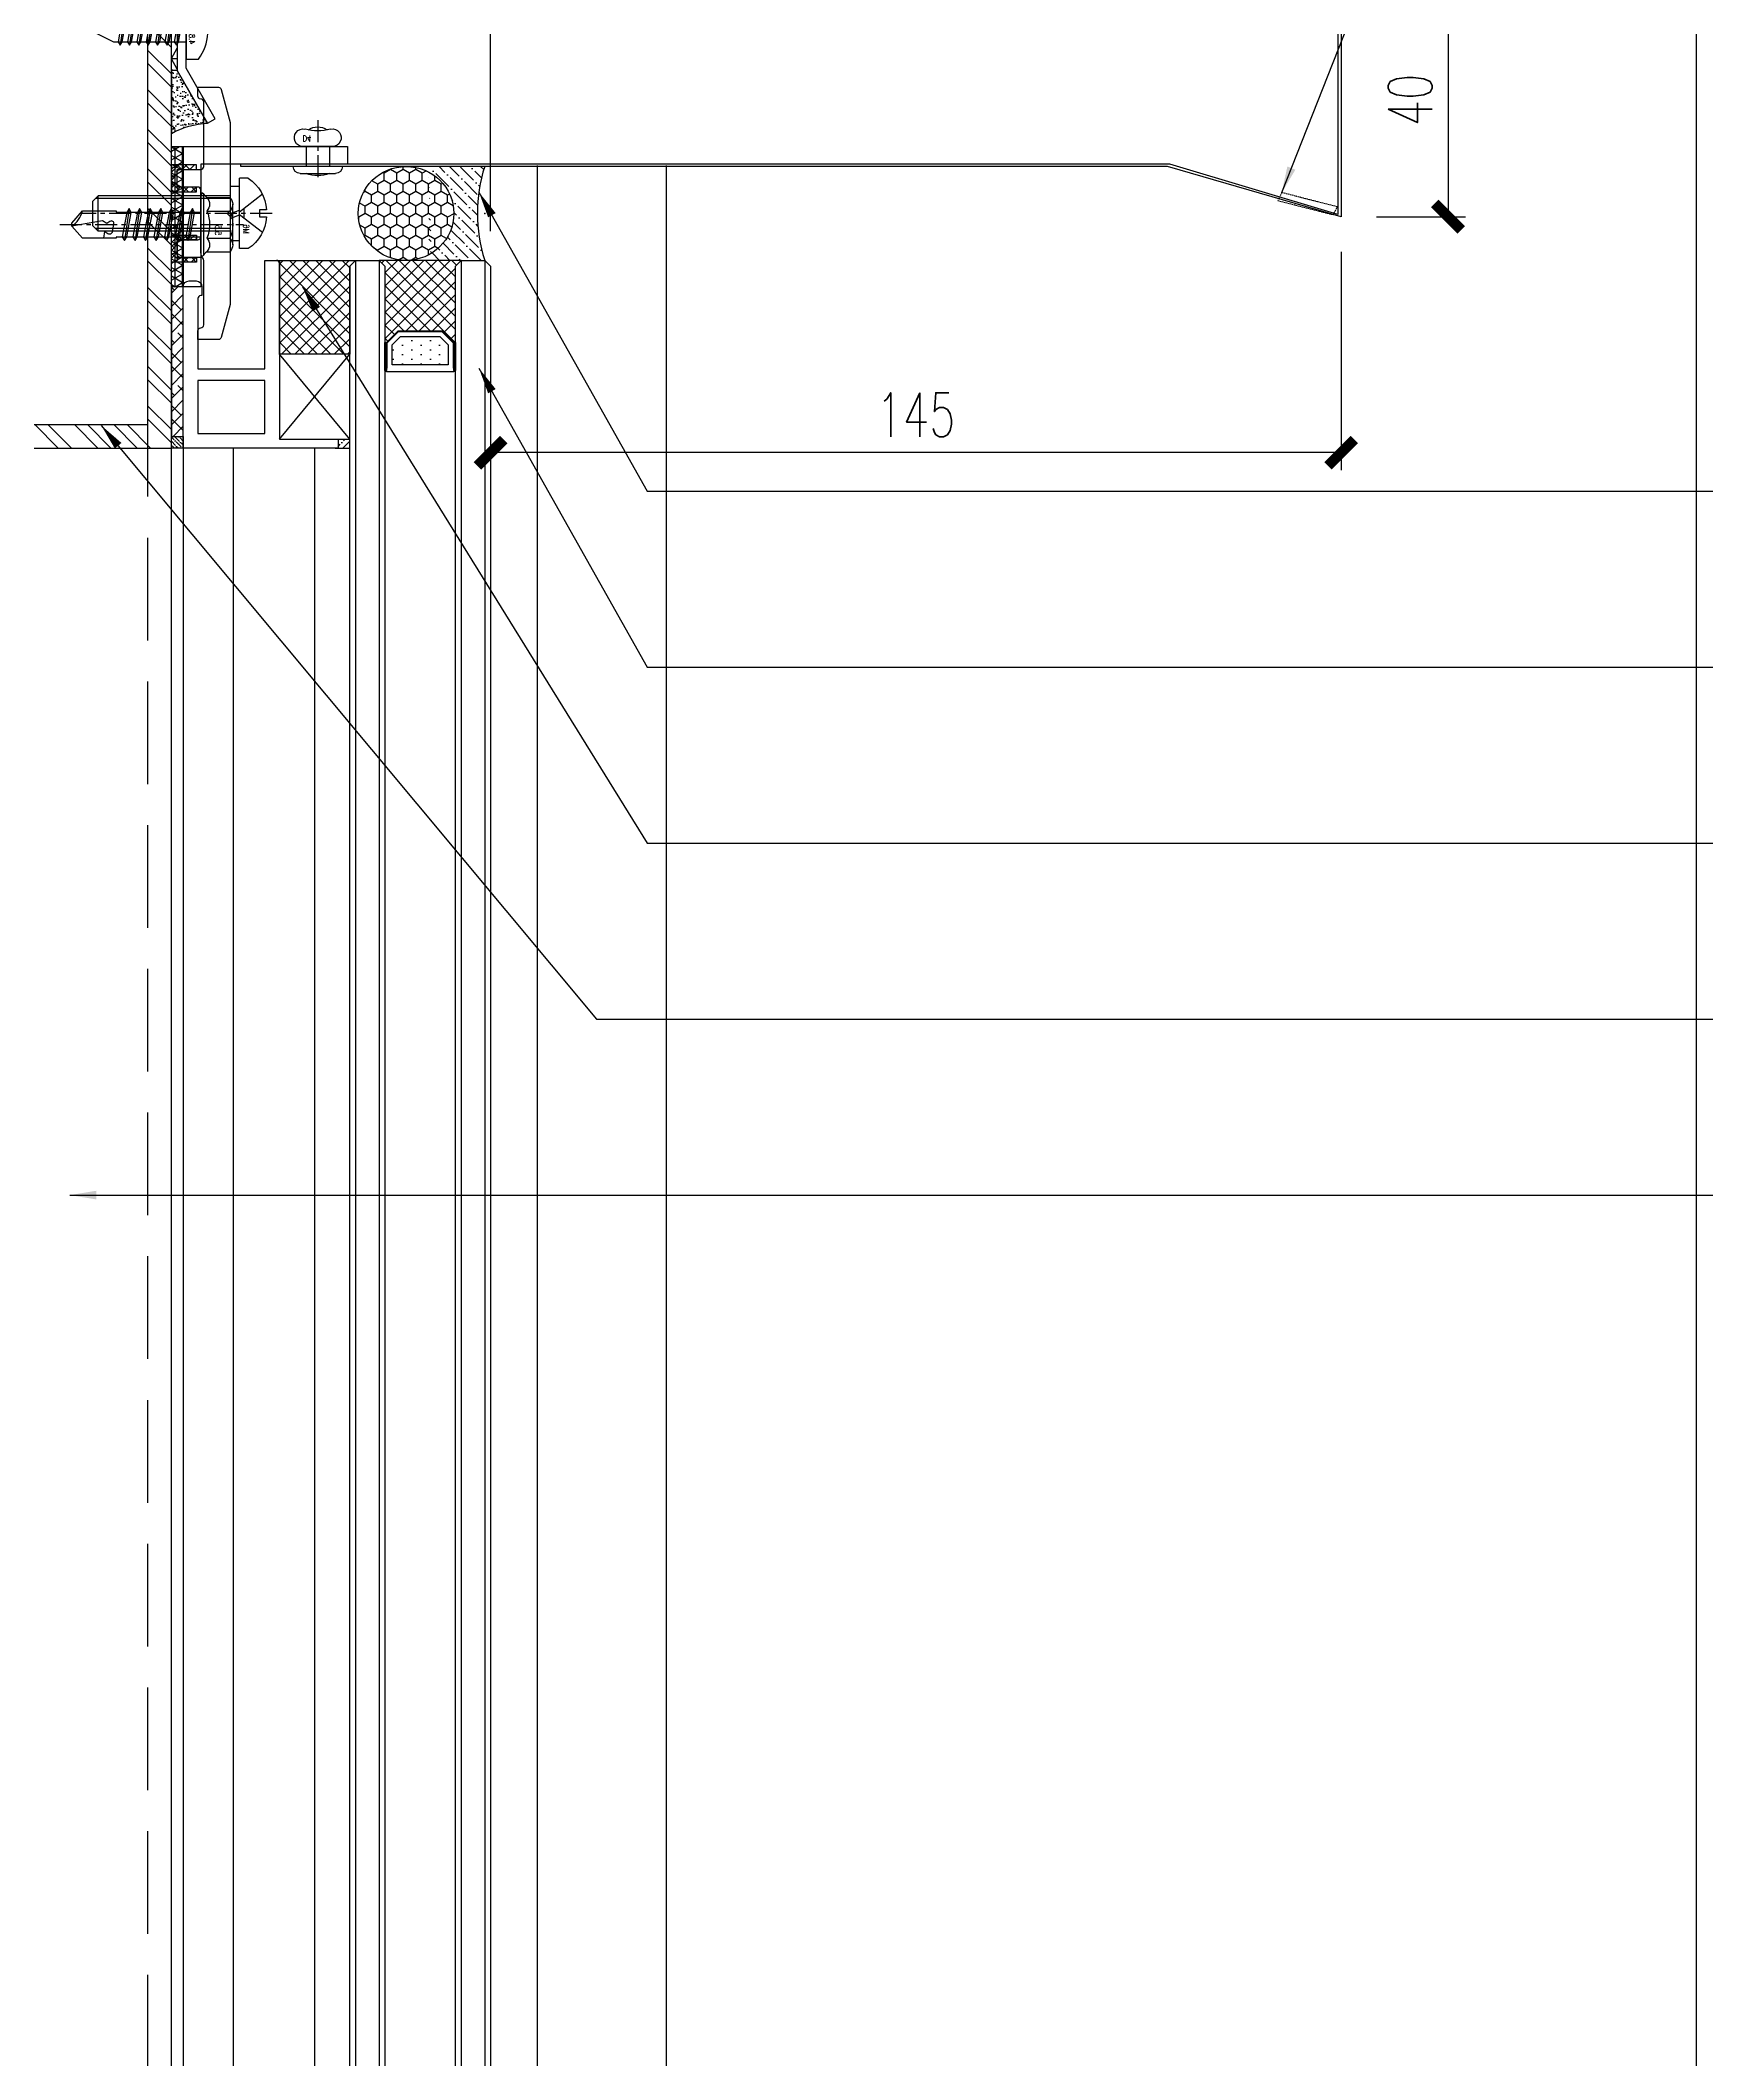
# Model space of a CAD drawing. Extents: x -160106 to 966792, y -663931 to 1550022.
# Drawn here: x -43708.4 to -43423.2, y -86504.2 to -86160 of the extents above; entities that cross this region are included whole.
import ezdxf
from ezdxf.enums import TextEntityAlignment as Align
from ezdxf.xclip import XClip

# ---------------------------------------------------------------- set-up
doc = ezdxf.new("R2010")
doc.units = 0
for name, pattern in [('AUSGEZOGEN', [0]), ('CENTER', [2, 1.25, -0.25, 0.25, -0.25]), ('ZN-CENTER', [2, 1.25, -0.25, 0.25, -0.25]), ('ZN-DASH', [0.35, 0.25, -0.1])]:
    doc.linetypes.add(name, pattern=pattern)
for name, color, linetype in [('!ZN1-填充-8', 8, 'Continuous'), ('!ZN1-标注-173', 173, 'Continuous'), ('!ZN3-不锈钢板幕墙-7', 7, 'Continuous'), ('!ZN3-玻璃幕墙-4', 4, 'Continuous'), ('!ZN4-辅助材料-1', 1, 'Continuous'), ('!ZN4-配件-11', 11, 'Continuous'), ('!ZN5-钢材投影-40', 40, 'Continuous'), ('!ZN5-铝材投影-112', 112, 'Continuous'), ('!ZN5-铝材断面-6', 6, 'Continuous'), ('!ZN6-虚线-8', 8, 'ZN-DASH'), ('2钢材断面', 2, 'Continuous'), ('A-SFCE', 30, 'Continuous'), ('A_Hatch', 8, 'Continuous'), ('DIM', 173, 'Continuous'), ('型材截面颜色', 253, 'Continuous')]:
    doc.layers.add(name, color=color, linetype=linetype)
for name, color, linetype, lineweight in [('0_FLASHING', 6, 'Continuous', 25), ('0CABR-填充', 8, 'Continuous', 5), ('0CABR-密封材料、垫片', 195, 'Continuous', 9), ('0填充', 8, 'Continuous', 13)]:
    doc.layers.add(name, color=color, linetype=linetype, lineweight=lineweight)
doc.styles.add('DHTEXT-1', font='ROMANS.shx', dxfattribs={"width": 0.7, "bigfont": 'CHINESE.shx'})
doc.styles.add('ZNDimTStyle', font='ROMANS.shx', dxfattribs={"width": 0.7, "bigfont": 'CHINESE.shx'})
doc.dimstyles.new('ZN3', dxfattribs={"dimscale": 3, "dimtxt": 2.5, "dimasz": 1.5, "dimexe": 1, "dimexo": 2, "dimgap": 0.9, "dimtad": 1, "dimdec": 0, "dimdsep": 46, "dimtxsty": 'DHTEXT-1', "dimblk": 'ARCHTICK', "dimcen": 2.5, "dimclrd": 173, "dimclre": 173, "dimclrt": 7, "dimazin": 2, "dimtfac": 1, "dimtix": 1, "dimtmove": 2, "dimatfit": 3, "dimfxl": 0, "dimarcsym": 0})
doc.dimstyles.new('ZN机械-3', dxfattribs={"dimscale": 3, "dimtxt": 2.5, "dimasz": 1.5, "dimexe": 1, "dimexo": 2, "dimgap": 0.9, "dimtad": 1, "dimdec": 0, "dimzin": 0, "dimdsep": 46, "dimtxsty": 'ZNDimTStyle', "dimcen": 2.5, "dimdle": 1, "dimclrd": 173, "dimclre": 173, "dimclrt": 7, "dimazin": 2, "dimtfac": 1, "dimtdec": 4, "dimtix": 1, "dimtmove": 2, "dimatfit": 3, "dimfxl": 0, "dimfrac": 2, "dimtolj": 1, "dimtzin": 0, "dimarcsym": 0})

# ---------------------------------------------------------------- blocks, each defined once
blk = doc.blocks.new('20250822090122')
at = {"layer": 'A_Hatch'}
h = blk.add_hatch(dxfattribs=at)
h.set_pattern_fill('ANSI32', color=256)
h.set_pattern_definition([(45, (-80, -40), (-3.367596045400933, 3.367596045400933), []), (45, (-77.75493500000448, -40), (-3.367596045400933, 3.367596045400933), [])])
h.paths.add_polyline_path([(0, 40), (-80, 40), (-80, -40), (0, -40)])
h.paths.add_polyline_path([(-4, 36), (-4, -36), (-76, -36), (-76, 36)], flags=16)
at = {"layer": '2钢材断面'}
for points in [[(-80, 40), (0, 40), (0, -40), (-80, -40)], [(-76, 36), (-4, 36), (-4, -36), (-76, -36)]]:
    blk.add_lwpolyline(points, close=True, dxfattribs=at)
blk = doc.blocks.new('20230625105620')
at = {"layer": '0CABR-填充'}
h = blk.add_hatch(dxfattribs=at)
h.set_pattern_fill('ANSI38', color=256, scale=0.3, angle=90.00000000000001)
h.set_pattern_definition([(135, (669.6330778690171, -11486.45394119481), (-0.6735192090801863, -0.6735192090801866), []), (225, (669.6330778690171, -11486.45394119481), (-0.6735192090801858, -2.02055762724056), [2.38125, -1.42875])])
h.paths.add_polyline_path([(-5.199999999720603, 3.69999999992433), (-5.199999999953434, 4.500000000203727), (-8.5, 4.499999999970896), (-8.49999999976717, 7.499999999970896), (-5.199999999953434, 7.499999999970896), (-5.199999999953434, 8.300000000017462), (-9.49999999976717, 8.300000000017462), (-9.5, 3.69999999992433)])
h = blk.add_hatch(dxfattribs=at)
h.set_pattern_fill('ANSI38', color=256, scale=0.3, angle=90)
h.set_pattern_definition([(135, (669.6330778690754, -11486.45394119481), (-0.6735192090801865, -0.6735192090801864), []), (225, (669.6330778690754, -11486.45394119481), (-0.6735192090801867, -2.020557627240559), [2.38125, -1.42875])])
h.paths.add_polyline_path([(-5.199999999662396, 3.69999999992433), (-5.199999999895226, 4.500000000203727), (-8.499999999941792, 4.499999999970896), (-8.499999999708962, 7.499999999970896), (-5.199999999895226, 7.499999999970896), (-5.199999999895226, 8.300000000017462), (-9.499999999708962, 8.300000000017462), (-9.499999999941792, 3.69999999992433)])
h = blk.add_hatch(dxfattribs=at)
h.set_pattern_fill('ANSI38', color=256, scale=0.3, angle=90.00000000000001)
h.set_pattern_definition([(135, (669.6330778687843, -11498.45394119481), (-0.6735192090801863, -0.6735192090801866), []), (225, (669.6330778687843, -11498.45394119481), (-0.6735192090801858, -2.02055762724056), [2.38125, -1.42875])])
h.paths.add_polyline_path([(-5.199999999953434, -8.30000000007567), (-5.200000000186265, -7.499999999796273), (-8.50000000023283, -7.500000000029104), (-8.5, -4.500000000029104), (-5.200000000186265, -4.500000000029104), (-5.200000000186265, -3.699999999982538), (-9.5, -3.699999999982538), (-9.50000000023283, -8.30000000007567)])
h = blk.add_hatch(dxfattribs=at)
h.set_pattern_fill('ANSI38', color=256, scale=0.3, angle=90)
h.set_pattern_definition([(135, (669.6330778688425, -11498.45394119481), (-0.6735192090801865, -0.6735192090801864), []), (225, (669.6330778688425, -11498.45394119481), (-0.6735192090801867, -2.020557627240559), [2.38125, -1.42875])])
h.paths.add_polyline_path([(-5.199999999895226, -8.30000000007567), (-5.200000000128057, -7.499999999796273), (-8.500000000174623, -7.500000000029104), (-8.499999999941792, -4.500000000029104), (-5.200000000128057, -4.500000000029104), (-5.200000000128057, -3.699999999982538), (-9.499999999941792, -3.699999999982538), (-9.500000000174623, -8.30000000007567)])
at = {"layer": '!ZN4-辅助材料-1'}
for points in [[(-5.199999999662396, 3.69999999992433), (-5.199999999895226, 4.500000000203727), (-8.499999999941792, 4.499999999970896), (-8.499999999708962, 7.499999999970896), (-5.199999999895226, 7.499999999970896), (-5.199999999895226, 8.300000000017462), (-9.499999999708962, 8.300000000017462), (-9.499999999941792, 3.69999999992433), (-5.199999999662396, 3.69999999992433)], [(-5.199999999662396, -3.700000000215368), (-5.199999999895226, -4.500000000261934), (-8.499999999941792, -4.500000000261934), (-8.499999999708962, -7.500000000029104), (-5.199999999895226, -7.500000000261934), (-5.199999999895226, -8.30000000007567), (-9.499999999708962, -8.30000000007567), (-9.499999999941792, -3.699999999982538), (-5.199999999662396, -3.700000000215368)]]:
    blk.add_lwpolyline(points, dxfattribs=at)
at = {"layer": '!ZN5-铝材投影-112'}
blk.add_lwpolyline([(-4.499999999767169, 3.999999999970896), (-4.5, -4.000000000029104, -0.4142135623702536), (-4.999999999767169, -4.500000000029104), (-7.999999999767169, -4.500000000029104, 0.414213562373095), (-8.49999999976717, -5.000000000029104), (-8.49999999976717, -7.000000000029104, 0.414213562373095), (-7.999999999767169, -7.500000000029104), (-4.499999999476131, -7.500000000025466, -0.414213562373095), (-3.999999999476131, -8.000000000025466), (-3.999999999476131, -19.00000000002547, -0.414213562373095), (-4.499999999476131, -19.50000000002547, 0.414213562373095), (-4.999999999476131, -20.00000000002547), (-4.999999999476131, -21.50000000002547), (-1.491358648519963, -21.5000000000291, 0.3394542588629411), (-1.008395735407248, -21.12940952254576), (0.5, -15.5000000000291), (0.5, -0.5000000000291038), (0, -2.91038304567337e-11), (0.5, 0.4999999999708962), (0.5000000002328306, 15.4999999999709), (-1.008395735174417, 21.12940952248755, 0.3394542588629411), (-1.491358648519963, 21.4999999999709), (-4.999999999476131, 21.49999999996726), (-4.999999999476131, 19.99999999996726, 0.414213562373095), (-4.499999999476131, 19.49999999996726, -0.414213562373095), (-3.999999999476131, 18.99999999996726), (-3.999999999476131, 7.999999999967258, -0.414213562373095), (-4.499999999476131, 7.499999999967258), (-7.999999999767169, 7.499999999970896, 0.414213562373095), (-8.49999999976717, 6.999999999970896), (-8.49999999976717, 4.999999999970896, 0.414213562373095), (-7.999999999767169, 4.499999999970896), (-4.999999999767169, 4.499999999970896, -0.4142135623688329), (-4.499999999767169, 3.999999999970896)], format="xyb", close=True, dxfattribs=at)
at = {"layer": '0CABR-密封材料、垫片'}
for points in [[(-5.199999999720603, 3.69999999992433), (-5.199999999953434, 4.500000000203727), (-8.5, 4.499999999970896), (-8.49999999976717, 7.499999999970896), (-5.199999999953434, 7.499999999970896), (-5.199999999953434, 8.300000000017462), (-9.49999999976717, 8.300000000017462), (-9.5, 3.69999999992433), (-5.199999999720603, 3.69999999992433)], [(-5.199999999720603, -3.700000000215368), (-5.199999999953434, -4.500000000261934), (-8.5, -4.500000000261934), (-8.49999999976717, -7.500000000029104), (-5.199999999953434, -7.500000000261934), (-5.199999999953434, -8.30000000007567), (-9.49999999976717, -8.30000000007567), (-9.5, -3.699999999982538), (-5.199999999720603, -3.700000000215368)]]:
    blk.add_lwpolyline(points, dxfattribs=at)
blk = doc.blocks.new('*U3024')
at = {"linetype": 'ByBlock', "ltscale": 10}
for p, q in [((-3.099760062443238, 5.999999999999091), (-1.5997600624396, 5.999999999999091)), ((-1.5997600624396, -5.999999999999091), (-1.5997600624396, 5.999999999999091)), ((-1.5997600624396, -4.620044984873882), (-1.5997600624396, 4.620044984872013)), ((-1.5997600624396, 4.620044984872013), (0, 4.620044984872013)), ((0, 4.620044984872013), (0, -4.620044984873882)), ((-6.199760062438145, 0.5999999999958163), (-4.999760062433779, 0.5999999999976353)), ((-5.512308570388996, 3.264313849224891), (-1.5997600624396, 0.2324707128979036)), ((-4.999760062433779, 0.5999999999976353), (-4.999760062433779, -0.5999999999994543)), ((-2.359507198434585, 0.8212005739923881), (-2.359507198434585, -0.8212005739890408)), ((0, -9.343636975245317e-13), (-1.5997600624396, 0.5822434348437788)), ((2.220446049250313e-16, 3.000000000002645), (22.5002399375644, 3.000000000000339)), ((2.220446049250313e-16, 2.55000000000389), (22.95023993756877, 2.549999999997793)), ((22.50023993756076, -2.999999999986928), (22.50023993755713, 3.000000000014891)), ((22.50023993755713, 3.000000000014891), (23.40023993755858, 2.100000000013436)), ((23.40023993756222, -2.100000000009119), (23.40023993755858, 2.100000000013436)), ((-4.999760062433779, -0.5999999999994543), (-6.200041946336569, -0.6000000000067303)), ((-5.512308570388996, -3.264313849219434), (-1.5997600624396, -0.2324707128950645)), ((-0.0001236077368957922, -0.834518847842471), (-1.599883670176496, -0.2522754129977578)), ((0, -2.549999999996544), (22.95023993757604, -2.549999999997114)), ((2.220446049250313e-16, -2.999999999997355), (22.50023993756804, -2.999999999999661)), ((22.50023993755713, -3.000000000014213), (23.40023993755858, -2.100000000012757)), ((-3.0997600624396, -5.999999999999091), (-1.5997600624396, -5.999999999999091)), ((0, -4.620044984873882), (-1.5997600624396, -4.620044984873882))]:
    blk.add_line(p, q, dxfattribs=at)
at = {"color": 0, "linetype": 'ZN-CENTER', "ltscale": 3}
blk.add_line((-7.149760062439595, 2.968965134506063e-13), (25.2002399375604, 2.456684181638768e-12), dxfattribs=at)
at = {"linetype": 'ByBlock', "ltscale": 10}
for centre, radius, start, end in [((0.6289204536260513, 0.2696463704114649), 6.836666666661672, 123.0516276806388, 177.2303399897559), ((0.6289204536260513, -0.2696463704151029), 6.836666666662514, 182.7696600102441, 236.9483723193611)]:
    blk.add_arc(centre, radius, start, end, dxfattribs=at)
at = {"layer": 'Defpoints', "color": 0, "ltscale": 10, "style": 'DHTEXT-1', "width": 0.7}
blk.add_text('M6', height=1, rotation=90, dxfattribs=at).set_placement((-2.254738332375523, -2.651439335049475), align=Align.CENTER)
blk = doc.blocks.new('16胶缝')
at = {"layer": '!ZN1-填充-8', "ltscale": 0.1}
h = blk.add_hatch(dxfattribs=at)
h.set_pattern_fill('HONEY', color=256, scale=10, style=0)
h.set_pattern_definition([(4.818975183877585e-15, (-19679.56000236233, -11324.37131966545), (1.875, 1.08253175), [1.25, -2.5]), (120, (-19679.56000236233, -11324.37131966545), (-1.874999995903225, 1.082531757095823), [1.249999999999998, -2.499999999999997]), (60.00000000000003, (-19679.56000236233, -11324.37131966545), (4.096775418904741e-09, 2.165063507095822), [-2.499999999999998, 1.249999999999999])])
edge = h.paths.add_edge_path()
edge.add_ellipse((8.000000000182808, 13.40127735032729), major_axis=(-1.852811262691897e-12, -8.148750109612592), ratio=0.9817456533069091, start_angle=0, end_angle=360)
h = blk.add_hatch(dxfattribs=at)
h.set_pattern_fill('ANSI36', color=256, scale=10, style=0)
h.set_pattern_definition([(45.00000000000003, (-19679.575386873, -11324.37131966545), (0.6629126073623883, 2.430679560328756), [3.125, -0.625, 0, -0.625])])
edge = h.paths.add_edge_path()
edge.add_ellipse((8.015384510843433, 13.40127735032729), major_axis=(0.8733517820453444, 8.103544729698486), ratio=0.9813319895029027, start_angle=124.6262873536864, end_angle=247.3977371599691, ccw=False)
edge.add_arc((0.0005942590132690384, 10.19757702908555), 1.197577176534192, 269.97156881858757, 324.48671338471985, ccw=False)
edge.add_line((1.455191522836685e-11, 8.999999999992724), (1.091393642127514e-11, -1.818989403545856e-12))
edge.add_arc((8.000000000015461, -24.92179927315374), 26.17434008740905, 432.2031562990745, 467.7968437009381, ccw=False)
edge.add_line((16.00000000001455, 0), (16.00000000001091, 9.000000000003638))
edge.add_arc((16.00645417175474, 10.22705133927502), 1.227068313314542, 216.5905572920867, 269.6986325029304, ccw=False)
at = {"layer": '!ZN4-辅助材料-1', "color": 1, "ltscale": 0.1}
blk.add_arc((8.000000000014552, -24.92179927313555), 26.17434008739207, 72.20315629866607, 107.7968437013339, dxfattribs=at)
blk.add_ellipse((8.000000000182808, 13.40127735032729), major_axis=(-1.852811262691897e-12, -8.148750109612592), ratio=0.9817456533069091, dxfattribs=at)
blk.add_point((8.000000000014552, 7.275957614183426e-12), dxfattribs=at)
blk = doc.blocks.new('胶缝断面')
at = {"color": 7, "ltscale": 0.1, "extrusion": (0, 0, -1), "zscale": -1, "rotation": 180}
blk.add_blockref('16胶缝', (8, 5.456968210637569e-12), dxfattribs=at)
blk = doc.blocks.new('*U2451')
at = {"layer": '!ZN1-填充-8'}
h = blk.add_hatch(dxfattribs=at)
h.set_pattern_fill('ANSI37', color=256, scale=0.5, style=0)
h.set_pattern_definition([(45, (6, 0), (-1.122532015133644, 1.122532015133644), []), (135, (6, 0), (-1.122532015133644, -1.122532015133644), [])])
h.paths.add_polyline_path([(1.029468876367901e-06, 5.00000102652325), (1.029468876367901e-06, 19.00000102652371), (1.000001029469331, 18.00000102652325), (14.00000102946797, 18.00000102652325), (14.00000102946797, 17.75000102652325), (12.00000102946797, 15.75000102652325), (12.00000102946797, 8.250001026523705), (14.00000102946797, 6.250001026523705), (14.00000102946797, 6.000001026523705), (1.000001029469331, 6.000001026523705)])
for points in [[(18.75000205893684, 17.99999999999977), (14.00000205893684, 17.99999999999977), (14.00000205893684, 17.74999999999977), (18.75000205893684, 17.74999999999977)], [(18.75000205893684, 6.249999999999773), (14.00000205893684, 6.249999999999773), (14.00000205893684, 5.999999999999773), (18.75000205893684, 5.999999999999773)]]:
    blk.add_hatch(color=256, dxfattribs=at).paths.add_polyline_path(points)
h = blk.add_hatch(dxfattribs=at)
h.set_pattern_fill('DOTS', color=8, angle=-1.272221872585407e-14, style=0)
h.set_pattern_definition([(0, (6, 0), (0.7937500000000003, 1.5875), [0, -1.5875])])
h.paths.add_polyline_path([(13.00000246392847, 15.33578673215879), (13.00000246392847, 8.664213388665985), (14.4142185169444, 7.24999733565005), (17.80000246392865, 7.24999733565005), (17.80000246392865, 16.74999733565005), (14.41421306741995, 16.74999733565005)])
for p, q in [((2.058937752735802e-06, 22.99999999999977), (1584.000000943517, 23.00000000004861)), ((1.029468876367901e-06, 19.00000102946865), (1583.999999914048, 19.00000102951748)), ((1.029468876367901e-06, 4.999999091356358), (1583.999999914048, 4.999999091405188)), ((2.058937752735801e-06, 1.000000120825234), (1584.000000943517, 1.000000120874065))]:
    blk.add_line(p, q, dxfattribs=at)
at = {"layer": '!ZN3-玻璃幕墙-4'}
for points in [[(1584.000000943517, 24.00000000004861), (1.000002058937753, 23.99999999999977), (2.058937752735802e-06, 22.99999999999977), (2.058937752735801e-06, 18.99999999999977), (1.000002058937753, 17.99999999999977), (1584.000000943517, 18.0000000000486)], [(1584.000000943517, 6.000000000048603), (1.000002058937298, 5.999999999999773), (2.058936843241099e-06, 4.999999999999773), (2.058935933746397e-06, 0.9999999999997726), (1.000002058935479, 0), (1584.000000943517, 5.042238623078204e-11)]]:
    blk.add_lwpolyline(points, dxfattribs=at)
at = {"layer": '!ZN4-辅助材料-1'}
for points in [[(1.029468876367901e-06, 5.00000102652325), (1.029468876367901e-06, 19.00000102652371), (1.000001029469331, 18.00000102652325), (14.00000102946797, 18.00000102652325), (14.00000102946797, 17.75000102652325), (12.00000102946797, 15.75000102652325), (12.00000102946797, 8.250001026523705), (12.00000102946797, 8.250001026523705), (14.00000102946797, 6.250001026523705), (14.00000102946797, 6.000001026523705), (1.000001029469331, 6.000001026523705), (1.029468876367901e-06, 5.00000102652325)], [(12.00000205893639, 15.74999993958727), (12.00000205893639, 8.250000060412503), (14.00000205893639, 6.250000060412503), (19.00000205893639, 6.250000060412503), (19.00000205893639, 17.7500000604125), (14.00000205893639, 17.7500000604125)], [(18.75000205893684, 17.99999999999977), (14.00000205893684, 17.99999999999977), (14.00000205893684, 17.74999999999977), (18.75000205893684, 17.74999999999977)], [(13.00000246392847, 15.33578673215879), (13.00000246392847, 8.664213388665985), (14.4142185169444, 7.24999733565005), (17.80000246392865, 7.24999733565005), (17.80000246392865, 16.74999733565005), (14.41421306741995, 16.74999733565005)], [(18.75000205893684, 6.249999999999773), (14.00000205893684, 6.249999999999773), (14.00000205893684, 5.999999999999773), (18.75000205893684, 5.999999999999773)]]:
    blk.add_lwpolyline(points, close=True, dxfattribs=at)
blk.add_lwpolyline([(18.40000141310247, 17.74999853286067), (18.40000141310247, 17.65000006041237), (14.04142182915984, 17.65000006041237), (12.09999785437094, 15.70857608562369), (12.09999785437094, 8.291423709387573), (14.04142303089793, 6.349998532860582), (18.40000205893648, 6.349998532860582), (18.40000205893648, 6.250000060412503), (18.40000205893648, 6.349998532860582)], dxfattribs=at)
at = {"layer": 'Defpoints', "color": 250}
for p in [(2.058935478999047e-06, 24.00000205304696), (1.029468876367901e-06, 17.99999999999977), (1.029468876367901e-06, 5.999999999999773), (12.00000205893639, 6.000001026523705), (2.058935478999047e-06, 0)]:
    blk.add_point(p, dxfattribs=at)
blk = doc.blocks.new('20240131155736')
at = {"layer": '!ZN1-填充-8'}
h = blk.add_hatch(dxfattribs=at)
h.set_pattern_fill('ANSI36', color=256, scale=0.5, angle=270, style=0)
h.set_pattern_definition([(315, (4155.516182055328, -11794.82250172619), (1.543481520808761, -0.4209495056751171), [1.984375, -0.396875, 0, -0.396875])])
h.paths.add_polyline_path([(-0.7497986001617392, 0.7500036128367356), (-0.7497986001617392, -0.7500036128367356), (1.250202532093681, -0.7500036128367356), (1.250202532093681, 0.7500036128367356)])
at = {"layer": '!ZN4-辅助材料-1', "linetype": 'AUSGEZOGEN'}
blk.add_line((-1.250202532108233, 0.749996387068677), (1.250202532108233, 0.7500036128367356), dxfattribs=at)
blk = doc.blocks.new('20240131160147')
at = {"layer": '!ZN5-铝材断面-6'}
blk.add_lwpolyline([(-3.359996820086963, 1.24972521692689), (-3.360017300714389, 19.749725232934), (-0.8600173007143894, 19.749725232934), (-0.8599968200869625, -10.750274787526), (9.139988671027822, -10.75027476862306), (9.139988671027822, -12.25027476862306), (-17.2600001134706, -12.25027476875402), (-17.2600001134706, 15.24972523121687, -0.414213562373095), (-16.2600001134706, 16.24972523121687), (-15.06000012539153, 16.24972523121687, -0.414213562373095), (-14.06000012539153, 15.24972523121687), (-14.06000012539153, 13.74972523121687), (-14.2600001134706, 13.74972523121687, 0.414213562373095), (-14.7600001134706, 13.24972523121687), (-14.7600001134706, 1.249725235698861)], format="xyb", close=True, dxfattribs=at)
blk.add_lwpolyline([(-14.7600001134706, -0.7502747643011389), (-14.7600001134706, -9.750274768754025), (-3.359996820086963, -9.750274787525996), (-3.359996820086963, -0.7502747830731096)], close=True, dxfattribs=at)
at = {"layer": '!ZN1-填充-8', "ltscale": 50, "xscale": -1, "rotation": 180}
blk.add_blockref('20240131155736', (9.889797354408074, -11.50027115578996), dxfattribs=at)
blk = doc.blocks.new('20250822102610', base_point=(-89164.55327459493, -87453.63117898782))
at = {"layer": '!ZN1-填充-8'}
h = blk.add_hatch(dxfattribs=at)
h.set_pattern_fill('ANSI37', color=256, angle=-1.272221872585407e-14, style=0)
h.set_pattern_definition([(44.99999999999999, (0, 0), (-1.122532015133644, 1.122532015133644), []), (135, (0, 0), (-1.122532015133644, -1.122532015133644), [])])
edge = h.paths.add_edge_path()
edge.add_line((-89165.05327484866, -87423.13117512563), (-89151.55327484867, -87423.13118085341))
edge.add_line((-89151.55327484867, -87423.13118085341), (-89152.55327484867, -87424.13118000627))
edge.add_line((-89152.55327484867, -87424.13118000627), (-89152.55327484867, -87439.13118438769))
edge.add_line((-89152.55327484867, -87439.13118438769), (-89164.55327484867, -87439.13117682973))
edge.add_line((-89164.55327484867, -87439.13117682973), (-89164.55327484867, -87423.63117784967))
edge.add_arc((-89165.05327484867, -87423.63117512563), 0.5000000000074204, 359.9996878473482, 449.9999999983324)
at = {"layer": '!ZN1-填充-8', "ltscale": 100}
for p, q in [((-89152.5532746931, -87453.63117898782), (-89164.55327484867, -87439.13117682973)), ((-89164.55327459493, -87453.63117898782), (-89152.55327484867, -87439.13118438756))]:
    blk.add_line(p, q, dxfattribs=at)
at = {"layer": '!ZN4-辅助材料-1', "linetype": 'AUSGEZOGEN'}
blk.add_lwpolyline([(-89165.05327484866, -87423.13117512563), (-89151.55327484867, -87423.13118085341), (-89152.55327484867, -87424.13118000627), (-89152.55327484867, -87439.13118438769), (-89164.55327484867, -87439.13117682973), (-89164.55327484867, -87423.63117784967, 0.4142151580810171), (-89165.05327484866, -87423.13117512563), (-89165.05327484866, -87423.13117512563)], format="xyb", dxfattribs=at)
blk.add_lwpolyline([(-89152.55327484867, -87439.13118438768), (-89164.55327467559, -87439.13117716176), (-89164.55327469764, -87442.13117353823)], dxfattribs=at)
blk.add_lwpolyline([(-89164.55327459965, -87439.13117716176), (-89164.55327459493, -87453.63117898782), (-89152.5532746931, -87453.63117898782), (-89152.55327469783, -87439.13117716176)], close=True, dxfattribs=at)
blk = doc.blocks.new('20250822103338', base_point=(-89182.55327602196, -87455.13117897836))
at = {"layer": '0填充'}
h = blk.add_hatch(dxfattribs=at)
h.set_pattern_fill('ANSI38', color=256, angle=360, style=0)
h.set_pattern_definition([(45, (0, 0), (-1.122532015133644, 1.122532015133644), []), (134.9999999999999, (0, 0), (-3.367596045400932, 1.122532015133645), [3.96875, -2.38125])])
h.paths.add_polyline_path([(-89182.553276022, -87453.13117897836), (-89180.55327602198, -87453.13117897836), (-89180.55327602211, -87427.6311789784), (-89182.55327602211, -87427.6311789784)])
at = {"layer": '型材截面颜色', "ltscale": 60}
h = blk.add_hatch(dxfattribs=at)
h.set_pattern_fill('ANSI36', color=256, scale=0.3, angle=90.00000000000001)
h.set_pattern_definition([(135, (0, 0), (-0.9260889124852567, 0.2525697034050699), [1.190625, -0.238125, 0, -0.238125])])
h.paths.add_polyline_path([(-89182.55327602196, -87455.13117898106), (-89182.55327602196, -87453.13104161006), (-89180.55326710995, -87453.1311102956), (-89180.55326710995, -87455.13124766659)])
at = {"layer": '!ZN4-辅助材料-1'}
for points in [[(-89180.55327602195, -87427.6311789784), (-89182.55327602195, -87427.6311789784), (-89182.55327602196, -87453.13117897836), (-89180.55327602196, -87453.13117897836)], [(-89182.55327602196, -87455.13117897836), (-89182.55327602196, -87453.13104160737), (-89180.55326570052, -87453.13103338321), (-89180.55326570052, -87455.1311707542)]]:
    blk.add_lwpolyline(points, close=True, dxfattribs=at)
at = {"layer": '0CABR-密封材料、垫片'}
blk.add_lwpolyline([(-89180.55327602195, -87427.6311789784), (-89182.55327602195, -87427.6311789784), (-89182.55327602196, -87455.13117897836), (-89180.55327602196, -87455.13117897836)], close=True, dxfattribs=at)
blk = doc.blocks.new('20250822103828')
at = {"layer": '!ZN4-辅助材料-1', "ltscale": 100}
for name, p in [('20250822102610', (18.40000010126096, 1.499999990541255)), ('20250822103338', (0, 0))]:
    blk.add_blockref(name, p, dxfattribs=at)
at = {"layer": '!ZN6-虚线-8', "ltscale": 50}
blk.add_blockref('20240131160147', (19.26000011348515, 12.25027476875402), dxfattribs=at)
blk = doc.blocks.new('*U2283')
at = {"color": 0, "linetype": 'CENTER', "ltscale": 3}
blk.add_line((-5.42402482348062, 2.951201566112061e-13), (17.70672576295199, 2.948752353404415e-13), dxfattribs=at)
at = {"linetype": 'ByBlock', "ltscale": 10}
for p, q in [((0, 1.7899998674459), (12.38000001907299, 1.790001397150355)), ((0.980701996714231, 2.400000000000386), (1.655298003285623, -2.399999999999796)), ((2.580701996714217, 2.400000210272508), (3.255298003285609, -2.399999789727674)), ((4.180701996714204, 2.40000042054463), (4.855298003285595, -2.399999579455552)), ((5.780701996714191, 2.400000630816753), (6.455298003285582, -2.399999369183429)), ((7.380701996714176, 2.400000841088874), (8.055298003285568, -2.399999158911307)), ((8.980701996714163, 2.400001051360997), (9.655298003285555, -2.399998948639185)), ((10.58070199671415, 2.400001261633119), (11.25529800328554, -2.399998738367063)), ((12.38000001907299, 1.790001397150355), (16, 1.626980552060786e-06)), ((16, 1.626980552060786e-06), (12.38000001907299, -1.789998580962678)), ((12.38000001907299, -1.789998580962678), (0, -1.790000231097598))]:
    blk.add_line(p, q, dxfattribs=at)
blk.add_lwpolyline([(-3.299999999999955, 0.4000000000003876), (-3.689993742175107, 0.3999999999999488, -0.1474780726293994), (-2.137196594791703, 4.750000000000297), (0, 4.750000000000293), (0, -4.749999999999703), (-2.137196594791703, -4.749999999999703, -0.1474780726293994), (-3.689993742175107, -0.3999999999993538), (-3.299999999999955, -0.3999999999995669)], format="xyb", close=True, dxfattribs=at)
for points in [[(1.303114339079855, -1.789999999999669), (0.6285183325084631, 1.790000000000258), (0.980701996714231, 2.400000000000158), (1.332885660919771, 1.790000000000258), (2.00748166749139, -1.789999999999669), (1.655298003285623, -2.399999999999796)], [(2.903114339079841, -1.789999789727547), (2.228518332508449, 1.790000210272381), (2.580701996714217, 2.400000210272281), (2.932885660919758, 1.790000210272381), (3.607481667491377, -1.789999789727547), (3.255298003285609, -2.399999789727674)], [(4.503114339079827, -1.789999579455424), (3.828518332508436, 1.790000420544503), (4.180701996714204, 2.400000420544403), (4.532885660919744, 1.790000420544503), (5.207481667491363, -1.789999579455424), (4.855298003285595, -2.399999579455552)], [(6.103114339079815, -1.789999369183302), (5.428518332508423, 1.790000630816625), (5.780701996714191, 2.400000630816525), (6.132885660919731, 1.790000630816625), (6.80748166749135, -1.789999369183302), (6.455298003285582, -2.399999369183429)], [(7.7031143390798, -1.78999915891118), (7.028518332508408, 1.790000841088747), (7.380701996714176, 2.400000841088647), (7.732885660919717, 1.790000841088747), (8.407481667491336, -1.78999915891118), (8.055298003285568, -2.399999158911307)], [(9.303114339079787, -1.789998948639058), (8.628518332508396, 1.79000105136087), (8.980701996714163, 2.400001051360769), (9.332885660919704, 1.79000105136087), (10.00748166749132, -1.789998948639058), (9.655298003285555, -2.399998948639185)], [(10.90311433907977, -1.789998738366936), (10.22851833250838, 1.790001261632992), (10.58070199671415, 2.400001261632892), (10.93288566091969, 1.790001261632992), (11.60748166749131, -1.789998738366936), (11.25529800328554, -2.399998738367063)]]:
    blk.add_lwpolyline(points, close=True, dxfattribs=at)
at = {"layer": 'Defpoints', "color": 0, "ltscale": 10, "style": 'DHTEXT-1', "width": 0.7}
blk.add_text('4.8', height=1, rotation=90, dxfattribs=at).set_placement((-0.4943080637851551, -1.360906739296144), align=Align.CENTER)
blk = doc.blocks.new('*U1991')
at = {"ltscale": 10}
for p, q in [((-5.449999999999818, -3.464101413275086), (-5.449999999999818, 3.464101817001181)), ((-1.015572715537019, 4.618802355381165), (-4.949999999997999, 4.618802355381165)), ((-0.5504878062047283, -5.115541284646254), (-0.5504878062065472, 5.115530008962667)), ((-0.1698801084603474, 5.480866579516958), (1.167940990853822e-05, 4.83959058622783)), ((0, -4.839613541317005), (0, 4.8396139450431)), ((-1.015583010001137, 2.309401278621424), (-4.949999999997999, 2.309401278624835)), ((0, 2.084999581674395), (14.28830168384373, 2.085001969002848)), ((1.419619596213958, 2.729999885991237), (2.200602679755074, -2.730000114008757)), ((3.219619596213958, 2.729999881768008), (4.000602679755074, -2.730000118231986)), ((5.019619596213958, 2.729999877544779), (5.800602679755074, -2.730000122455214)), ((6.819619596213958, 2.729999873321551), (7.600602679755074, -2.730000126678443)), ((8.619619596213958, 2.729999869098322), (9.400602679755075, -2.730000130901672)), ((10.41961959621396, 2.729999864875094), (11.20060267975507, -2.7300001351249)), ((12.21961959621396, 2.729999860651865), (13.00060267975507, -2.730000139348129)), ((-1.015583010002956, -2.30940087489533), (-4.94999999999618, -2.30940087489874)), ((14.28834179297628, -2.085001744372565), (0, -2.084999717997933)), ((-1.015583010001137, -4.618801951655071), (-4.949999999999818, -4.618801951654161)), ((-0.1698801084603474, -5.480877855198726), (1.167940990853822e-05, -4.839601861909371))]:
    blk.add_line(p, q, dxfattribs=at)
at = {"color": 0, "linetype": 'ZN-CENTER', "ltscale": 3}
blk.add_line((23.99999999999994, 2.188255855140087e-07), (-7.276562432845615, -1.533137051807418e-07), dxfattribs=at)
at = {"ltscale": 10}
for points in [[(1.828211756127738, -2.085000114008789), (1.047228672586622, 2.084999885991241), (1.419619596213901, 2.729999885991095), (1.792010519841123, 2.084999885991241), (2.57299360338241, -2.085000114008761), (2.200602679755074, -2.730000114008771)], [(3.628211756127738, -2.085000118232018), (2.847228672586622, 2.084999881768012), (3.219619596213901, 2.729999881767866), (3.592010519841123, 2.084999881768012), (4.37299360338241, -2.085000118231989), (4.000602679755074, -2.730000118232)], [(5.428211756127738, -2.085000122455247), (4.647228672586622, 2.084999877544783), (5.019619596213901, 2.729999877544637), (5.392010519841123, 2.084999877544783), (6.17299360338241, -2.085000122455218), (5.800602679755074, -2.730000122455229)], [(7.228211756127738, -2.085000126678475), (6.447228672586622, 2.084999873321555), (6.819619596213901, 2.729999873321409), (7.192010519841123, 2.084999873321555), (7.97299360338241, -2.085000126678447), (7.600602679755074, -2.730000126678457)], [(9.028211756127739, -2.085000130901704), (8.247228672586623, 2.084999869098326), (8.619619596213902, 2.72999986909818), (8.992010519841124, 2.084999869098326), (9.77299360338241, -2.085000130901676), (9.400602679755075, -2.730000130901686)], [(10.82821175612774, -2.085000135124933), (10.04722867258662, 2.084999864875098), (10.4196195962139, 2.729999864874951), (10.79201051984112, 2.084999864875098), (11.57299360338241, -2.085000135124904), (11.20060267975507, -2.730000135124914)], [(12.62821175612774, -2.085000139348161), (11.84722867258662, 2.084999860651869), (12.2196195962139, 2.729999860651723), (12.59201051984112, 2.084999860651869), (13.37299360338241, -2.085000139348133), (13.00060267975507, -2.730000139348143)]]:
    blk.add_lwpolyline(points, close=True, dxfattribs=at)
for points in [[(14.28755614132959, -2.084999790480305, -0.414213562373095), (14.44551068678416, -2.242954335934877), (14.44551068678416, -2.321931608662732), (20.17706341883141, -2.321931608662732), (21.99999672497771, -0.2620664843346907), (21.99999672497771, 0.2620669033741529), (20.1770634188305, 2.321932027703048), (14.44551068678416, 2.321932027703616), (14.44551068678416, 2.242954754974284, -0.414213562373095), (14.28755614132959, 2.085000209519654)], [(16.51287844574838, -2.321931608662732), (16.35611659158181, -1.195959136936376), (15.82661205339483, -1.523970797760166, -0.5304615897786895), (15.03442566961419, -1.169417307181045), (14.81075563571315, 0.0990784896746442, -0.6513157956771675), (15.47433833661651, 0.5440859063701903), (16.0012324895205, 0.2109028390927443), (16.76803563861736, 0.6608451827776259), (21.99999672497771, -0.2620664843346907, -0.2012259957209903), (20.1770634188305, 2.321932027703048)]]:
    blk.add_lwpolyline(points, format="xyb", dxfattribs=at)
for centre, radius, start, end in [((-3.866666666665878, 3.464101817001181), 1.583333333333237, 133.1735511071865, 226.8264488928781), ((0.06775032333098352, 3.464101817001181), 1.583333333333237, 133.1735511071865, 226.8264488928781), ((7.477939400387186, -2.867559875829768), 11.3218976996017, 132.4921501626091, 138.6063620026382), ((0.1333333333341216, 2.018612281773358e-07), 5.583333333333248, 155.5673023206315, 204.4326976793683), ((4.067750323330984, 2.018612281773358e-07), 5.583333333333248, 155.5673023206315, 204.4326976793683), ((-3.866666666665878, -3.464101413275086), 1.583333333333237, 133.1735511071865, 226.8264488927399), ((0.06775032333098352, -3.464101413275086), 1.583333333333237, 133.1735511071865, 226.8264488927399), ((7.477939400387186, 2.867548600148227), 11.3218976996017, 221.3935592101043, 227.5078498373909)]:
    blk.add_arc(centre, radius, start, end, dxfattribs=at)
at = {"layer": 'Defpoints', "color": 0, "ltscale": 10, "style": 'DHTEXT-1', "width": 0.7}
blk.add_text('5.5', height=1, rotation=90, dxfattribs=at).set_placement((-2.461643067588102, -0.9299515093815011), align=Align.CENTER)
blk = doc.blocks.new('*U1992')
at = {"linetype": 'ByBlock', "lineweight": -2, "ltscale": 10}
for p, q in [((0, 4.200000000000099), (0, -4.199999999999992)), ((-1.19999999999709, -2.999999999995627), (-1.19999999999709, 2.999999999995733)), ((3.399999999975551, 2.000000000000053), (0, 2.000000000000053)), ((3.399999999975551, 2.500000000000053), (3.399999999975551, -2.499999999999947)), ((3.399999999975551, -1.999999999999947), (0, -1.999999999999947))]:
    blk.add_line(p, q, dxfattribs=at)
at = {"color": 0, "linetype": 'CENTER', "ltscale": 3}
blk.add_line((7.912452162601328, 5.329070518200751e-14), (-2.451370260241674, 5.329070518200751e-14), dxfattribs=at)
at = {"linetype": 'ByBlock', "lineweight": -2, "ltscale": 10}
for centre, radius, start, end in [((0, 2.999999999995733), 1.2, 90, 180), ((4.899999999975551, 2.500000000000053), 1.5, 348.4480414647314, 180), ((4.415117063422031, -3.584688101909705e-12), 5.96066603962293, 160.3950489643864, 199.6049510356135), ((14.0651513898879, 5.329070518200751e-14), 8, 164.3308475018224, 195.6691524981776), ((4.086535023663162, -0.0009536892320660684), 2.672094166157843, 323.2266208412516, 36.78433105121244), ((0, -2.999999999995627), 1.2, 180, 270), ((4.899999999975551, -2.499999999999947), 1.5, 180, 11.5519585352685)]:
    blk.add_arc(centre, radius, start, end, dxfattribs=at)
at = {"layer": 'Defpoints', "color": 0, "ltscale": 10, "style": 'DHTEXT-1', "width": 0.7}
blk.add_text('D4', height=1, rotation=90, dxfattribs=at).set_placement((5.270543651562464, -1.846676056511448), align=Align.CENTER)
blk = doc.blocks.new('20250910135256', base_point=(-71723.36652623772, -112065.1542405632))
at = {"layer": '!ZN1-填充-8', "ltscale": 0.1}
h = blk.add_hatch(dxfattribs=at)
h.set_pattern_fill('NET3', color=256, scale=3, style=0)
h.set_pattern_definition([(0, (0, 0), (0, 9.524999999999999), []), (59.99999999999999, (0, 0), (-8.248891971046778, 4.762500000000001), []), (120, (0, 0), (-8.248891971046778, -4.762499999999998), [])])
h.paths.add_polyline_path([(-71642.36652623772, -112080.813002895), (-71643.36652623772, -112080.813002895), (-71643.3665262377, -112065.1542405632), (-71642.3665262377, -112065.1542405632)])
at = {"layer": '!ZN1-填充-8'}
h = blk.add_hatch(dxfattribs=at)
h.set_pattern_fill('AR-SAND', color=256, scale=0.5, style=0)
h.set_pattern_definition([(37.50000000000001, (0, 0), (-0.04000078239960125, 1.223533093323356), [0, -0.9652, 0, -1.0795, 0, -1.031875]), (7.499999999999999, (0, 0), (1.123808207845006, 1.792062751420885), [0, -0.5207, 0, -0.86995, 0, -0.333375]), (327.5, (-0.78105, 0), (1.977480925603645, 0.00359296169636425), [0, -0.3175, 0, -1.143, 0, -1.49225]), (317.5, (-0.78105, 0), (1.908891131180743, 0.5573233081430407), [0, -0.15875, 0, -0.7493, 0, -0.85725])])
edge = h.paths.add_edge_path()
edge.add_arc((-71636.41991458884, -112104.1095183396), 14.3792900125779, 93.13283068018342, 118.88795811342649, ccw=False)
edge.add_line((-71637.20575672225, -112089.7517179019), (-71642.36652623772, -112080.813002895))
edge.add_line((-71642.36652623772, -112080.813002895), (-71642.36652623772, -112080.4914638641))
edge.add_line((-71642.36652623772, -112080.4914638641), (-71643.3665262377, -112080.4914638641))
edge.add_line((-71643.3665262377, -112080.4914638641), (-71643.3665262377, -112091.5194997588))
h = blk.add_hatch(dxfattribs=at)
h.set_pattern_fill('NET3', color=256, scale=0.4, angle=90.00000000000001, style=0)
h.set_pattern_definition([(90, (0, 0), (-1.27, -2.042315765089328e-16), []), (150, (0, 0), (-0.635, -1.099852262806237), []), (210, (0, 0), (0.635, -1.099852262806237), [])])
h.paths.add_polyline_path([(-71641.36652623783, -112117.6542277928), (-71643.36652623783, -112117.6542277928), (-71643.36652623783, -112093.7542404447), (-71641.36652623783, -112093.7542404447)])
at = {"layer": '!ZN3-不锈钢板幕墙-7', "ltscale": 4}
for p, q in [((-71642.3665262375, -112059.8501998886), (-71642.36652623772, -112080.813002895)), ((-71640.86652623772, -112080.4110791064), (-71640.86652623753, -112061.3501998887)), ((-71642.36652623772, -112080.813002895), (-71637.20575672225, -112089.7517179019)), ((-71635.90671861658, -112089.0017179019), (-71640.86652623772, -112080.4110791064)), ((-71637.20575672225, -112089.7517179019), (-71635.90671861658, -112089.0017179019))]:
    blk.add_line(p, q, dxfattribs=at)
at = {"layer": '!ZN4-辅助材料-1', "ltscale": 4}
blk.add_lwpolyline([(-71642.36652623772, -112080.813002895), (-71643.36652623772, -112080.813002895), (-71643.3665262377, -112065.1542405632), (-71642.3665262377, -112065.1542405632)], close=True, dxfattribs=at)
blk.add_lwpolyline([(-71637.20575672225, -112089.7517179019), (-71642.36652623772, -112080.813002895), (-71643.36652623772, -112080.813002895), (-71643.36652623773, -112091.5194997588, -0.1128534114984326), (-71637.20575672225, -112089.7517179019)], format="xyb", dxfattribs=at)
at = {"layer": '!ZN4-辅助材料-1', "ltscale": 5}
blk.add_lwpolyline([(-71641.36652623686, -112117.6542277921), (-71643.36652623686, -112117.6542277921), (-71643.36652623783, -112093.7542404447), (-71641.36652623783, -112093.7542404447)], close=True, dxfattribs=at)
at = {"layer": '!ZN5-铝材投影-112'}
blk.add_lwpolyline([(-71641.36652623783, -112117.6542277921), (-71641.36652623783, -112093.7542404417), (-71613.36652623783, -112093.7542404417), (-71613.36652623783, -112096.7542404417), (-71638.36652623783, -112096.7542404432), (-71638.36652623783, -112117.6542277935)], close=True, dxfattribs=at)
blk.add_lwpolyline([(-71444.64239230251, -112104.0284930811), (-71454.11040737585, -112101.6111538671), (-71454.75890155893, -112102.963727449), (-71445.2908864856, -112105.381066663)], close=True)
at = {"layer": '0_FLASHING', "ltscale": 200}
for p, q in [((-71443.9665262379, -112064.945845325), (-71443.9665262379, -112105.713380819)), ((-71444.53039679176, -112065.313380819), (-71444.53039679176, -112105.313380819)), ((-71473.1511108462, -112096.7542404422), (-71631.52681735206, -112096.7542404422)), ((-71473.5511108461, -112097.1542404422), (-71631.52681735206, -112097.1542404422)), ((-71443.9665262379, -112105.713380819), (-71473.5511108461, -112097.1542404422)), ((-71444.53039679176, -112105.313380819), (-71473.1511108462, -112096.7542404422))]:
    blk.add_line(p, q, dxfattribs=at)
at = {"layer": '0_FLASHING', "ltscale": 30}
blk.add_line((-71631.52681735206, -112097.1542404422), (-71631.52681735206, -112096.7542404422), dxfattribs=at)
at = {"layer": '!ZN4-配件-11', "color": 1, "ltscale": 200, "xscale": -1}
blk.add_blockref('*U2283', (-71640.86652623773, -112074.0872381717), dxfattribs=at)
for name, p, rotation in [('*U1992', (-71618.4242054057, -112097.1542404422), 270), ('*U1991', (-71638.36652623785, -112107.0542466539), 359.9999999999999)]:
    blk.add_blockref(name, p, dxfattribs=dict(at, rotation=rotation))
blk = doc.blocks.new('20250910150331')
at = {"layer": '!ZN5-钢材投影-40', "ltscale": 0.3}
blk.add_line((665.3748877985636, 899.9999999970314), (665.3748877985345, 2585.000000906846), dxfattribs=at)
at = {"layer": '!ZN5-铝材投影-112'}
for p, q in [((727.7748849121563, 899.9999999970314), (727.7748849121854, 2500.169579155452)), ((749.7748878433486, 899.9999999970314), (749.7748878433631, 2500.169579155452)), ((667.3731817478547, 2451.999999909574), (667.3731817478547, 899.9999999970314)), ((675.8731528812496, 2451.999999909574), (675.8731528812496, 899.9999999970314)), ((689.7748719458468, 2451.999999909574), (689.7748719458468, 899.9999999970314))]:
    blk.add_line(p, q, dxfattribs=at)
at = {"layer": '!ZN6-虚线-8', "color": 8, "linetype": 'ZN-DASH', "ltscale": 70}
blk.add_line((661.3748877985345, 899.9999999970314), (661.3748877985345, 2585.000000906846), dxfattribs=at)
at = {"layer": 'A-SFCE', "color": 8}
blk.add_lwpolyline([(5085.461723682471, -199.999999969732), (864.8381344592199, -199.999999969732)], dxfattribs=at)
at = {"layer": '!ZN3-玻璃幕墙-4', "xscale": -1.000000000000006, "rotation": 90}
blk.add_blockref('*U2451', (719.7748877985287, 2484.000000940548), dxfattribs=at)
at = {"layer": '!ZN4-辅助材料-1', "xscale": -1, "rotation": 270}
blk.add_blockref('胶缝断面', (718.7748876777187, 2491.999999788677), dxfattribs=at)
at = {"layer": '!ZN4-辅助材料-1', "ltscale": 100}
blk.add_blockref('20250822103828', (665.3748877985345, 2451.999999909516), dxfattribs=at)
at = {"layer": '!ZN4-配件-11', "color": 1, "xscale": -1}
blk.add_blockref('*U3024', (675.3748877984763, 2491.999999907945), dxfattribs=at)
at = {"layer": '!ZN5-铝材断面-6', "ltscale": 100, "xscale": -1, "rotation": 180}
blk.add_blockref('20250822090122', (665.3748877985345, 2491.999999909516), dxfattribs=at)
at = {"layer": '!ZN6-虚线-8', "ltscale": 200}
blk.add_blockref('20250910135256', (585.3748877985345, 2531.999999909516), dxfattribs=at)
at = {"layer": '0CABR-填充', "ltscale": 20, "xscale": -1, "rotation": 180}
blk.add_blockref('20230625105620', (674.8748877983599, 2491.999999909516), dxfattribs=at)
blk = doc.blocks.new('_ArchTick')
at = {"color": 0, "linetype": 'ByBlock', "const_width": 0.4}
blk.add_lwpolyline([(-0.5, -0.5), (0.5, 0.5)], dxfattribs=at)
blk = doc.blocks.new('*D2433')
at = {"layer": 'Defpoints', "color": 0, "ltscale": 30, "transparency": 16777216}
for p in [(-43631.69829663992, -86093.94992983877), (-43501.6982966401, -86112.29555045185), (-43631.69829663992, -86198.53027993282)]:
    blk.add_point(p, dxfattribs=at)
at = {"layer": 'DIM', "color": 173, "linetype": 'ByBlock', "lineweight": -2, "ltscale": 30, "transparency": 16777216}
for p, q in [((-43631.69829663992, -86192.53027993282), (-43631.69829663992, -86090.94992983877)), ((-43501.6982966401, -86093.94992983877), (-43631.69829663992, -86093.94992983877)), ((-43501.6982966401, -86106.29555045185), (-43501.6982966401, -86090.94992983877))]:
    blk.add_line(p, q, dxfattribs=at)
at = {"layer": 'DIM', "color": 173, "lineweight": -2, "ltscale": 30, "transparency": 16777216, "xscale": 4.5, "yscale": 4.5, "zscale": 4.5, "rotation": 180}
blk.add_blockref('_ArchTick', (-43631.69829663992, -86093.94992983877), dxfattribs=at)
at = {"layer": 'DIM', "color": 173, "lineweight": -2, "ltscale": 30, "transparency": 16777216, "xscale": 4.5, "yscale": 4.5, "zscale": 4.5}
blk.add_blockref('_ArchTick', (-43501.6982966401, -86093.94992983877), dxfattribs=at)
at = {"layer": 'DIM', "color": 7, "ltscale": 30, "transparency": 16777216, "insert": (-43566.69829664001, -86087.49992983877), "char_height": 7.5, "attachment_point": 5, "style": 'DHTEXT-1'}
blk.add_mtext('130', dxfattribs=at)
blk = doc.blocks.new('*D2434')
at = {"layer": 'Defpoints', "color": 0, "ltscale": 30, "transparency": 16777216}
for p in [(-43486.69829664011, -86150.32188366675), (-43486.69829664011, -86190.08941916081), (-43468.49271877532, -86190.08941916081)]:
    blk.add_point(p, dxfattribs=at)
at = {"layer": 'DIM', "color": 173, "linetype": 'ByBlock', "lineweight": -2, "ltscale": 30, "transparency": 16777216}
for p, q in [((-43480.69829664011, -86150.32188366675), (-43465.49271877532, -86150.32188366675)), ((-43468.49271877532, -86150.32188366675), (-43468.49271877532, -86190.08941916081)), ((-43480.69829664011, -86190.08941916081), (-43465.49271877532, -86190.08941916081))]:
    blk.add_line(p, q, dxfattribs=at)
at = {"layer": 'DIM', "color": 173, "lineweight": -2, "ltscale": 30, "transparency": 16777216, "xscale": 4.5, "yscale": 4.5, "zscale": 4.5}
for p, rotation in [((-43468.49271877532, -86150.32188366675), 90), ((-43468.49271877532, -86190.08941916081), 270)]:
    blk.add_blockref('_ArchTick', p, dxfattribs=dict(at, rotation=rotation))
at = {"layer": 'DIM', "color": 7, "ltscale": 30, "transparency": 16777216, "insert": (-43474.94271877534, -86170.20565141375), "char_height": 7.5, "attachment_point": 5, "rotation": 90, "style": 'DHTEXT-1'}
blk.add_mtext('40', dxfattribs=at)
blk = doc.blocks.new('*D2435')
at = {"layer": 'Defpoints', "color": 0, "ltscale": 30, "transparency": 16777216}
for p in [(-43486.6982966401, -86190.08941916078), (-43631.69829663992, -86200.53802523226), (-43631.69829663992, -86230.30556820566)]:
    blk.add_point(p, dxfattribs=at)
at = {"layer": 'DIM', "color": 173, "linetype": 'ByBlock', "lineweight": -2, "ltscale": 30, "transparency": 16777216}
for p, q in [((-43486.6982966401, -86196.08941916078), (-43486.6982966401, -86233.30556820566)), ((-43631.69829663992, -86206.53802523226), (-43631.69829663992, -86233.30556820566)), ((-43486.6982966401, -86230.30556820566), (-43631.69829663992, -86230.30556820566))]:
    blk.add_line(p, q, dxfattribs=at)
at = {"layer": 'DIM', "color": 173, "lineweight": -2, "ltscale": 30, "transparency": 16777216, "xscale": 4.5, "yscale": 4.5, "zscale": 4.5, "rotation": 180}
blk.add_blockref('_ArchTick', (-43631.69829663992, -86230.30556820566), dxfattribs=at)
at = {"layer": 'DIM', "color": 173, "lineweight": -2, "ltscale": 30, "transparency": 16777216, "xscale": 4.5, "yscale": 4.5, "zscale": 4.5}
blk.add_blockref('_ArchTick', (-43486.6982966401, -86230.30556820566), dxfattribs=at)
at = {"layer": 'DIM', "color": 7, "ltscale": 30, "transparency": 16777216, "insert": (-43559.19829664001, -86223.85556820566), "char_height": 7.5, "attachment_point": 5, "style": 'DHTEXT-1'}
blk.add_mtext('145', dxfattribs=at)

msp = doc.modelspace()

# ---------------------------------------------------------------- block references
at = {"ltscale": 200}
ref = msp.add_blockref('20250910150331', (-45948.85801212562, -86135.53741530393), dxfattribs=at)
XClip(ref).set_block_clipping_path([(-44.19653989885046, -536.4070034617034), (1092.7044166299202, 445.77655995650275)])
ref = msp.add_blockref('20250910150331', (-44351.47318443845, -88681.53027881443), dxfattribs=at)
XClip(ref).set_block_clipping_path([(444.1371035601005, 2076.2261873148964), (925.324280608449, 2942.1758106571942)])

# ---------------------------------------------------------------- next in the draw order: dimensions: what is measured, and where the dimension line sits
at = {"layer": 'DIM', "ltscale": 30}
for base, p1, p2, picture, middle in [((-43631.69829663992, -86093.94992983877), (-43501.6982966401, -86112.29555045185), (-43631.69829663992, -86198.53027993282), '*D2433', (-43566.69829664001, -86087.49992983877)), ((-43631.69829663992, -86230.30556820566), (-43486.6982966401, -86190.08941916078), (-43631.69829663992, -86200.53802523226), '*D2435', (-43559.19829664001, -86223.85556820566))]:
    dim = msp.add_linear_dim(base=base, p1=p1, p2=p2, dimstyle='ZN3', dxfattribs=at)
    dim.commit()
    dim.dimension.update_dxf_attribs({"geometry": picture, "text_midpoint": middle})
dim = msp.add_linear_dim(base=(-43468.49271877532, -86190.08941916081), p1=(-43486.6982966401, -86150.32188366672), p2=(-43486.6982966401, -86190.08941916078), angle=90, dimstyle='ZN3', dxfattribs=at)
dim.commit()
dim.dimension.update_dxf_attribs({"geometry": '*D2434', "text_midpoint": (-43474.94271877534, -86170.20565141375)})

# ---------------------------------------------------------------- next in the draw order: leaders
at = {"layer": '!ZN1-标注-173'}
for points in [[(-43633.67886970843, -86185.90927925592), (-43604.99542295251, -86236.87049404041), (-43423.32450992993, -86236.87049404041)], [(-43663.76161735009, -86202.02084644766), (-43604.99542295251, -86296.87049404041), (-43423.32450992993, -86296.87049404041)], [(-43633.67886970843, -86215.90927925592), (-43604.99542295251, -86266.87049404041), (-43423.32450992993, -86266.87049404041)], [(-43698.06454196915, -86225.67268083365), (-43613.66232823458, -86326.87049404041), (-43423.32450992993, -86326.87049404041)], [(-43703.40627319522, -86356.87049404041), (-43613.66232823458, -86356.87049404041), (-43423.32450992993, -86356.87049404041)]]:
    msp.add_leader(points, dimstyle='ZN机械-3', dxfattribs=at)
at = {"layer": 'DIM'}
msp.add_leader([(-43496.84217777805, -86185.9871922088), (-43476.29235409992, -86133.96824338904), (-43403.97858003926, -86133.96824338904)], dimstyle='ZN3', dxfattribs=at)

doc.saveas('drawing.dxf')
